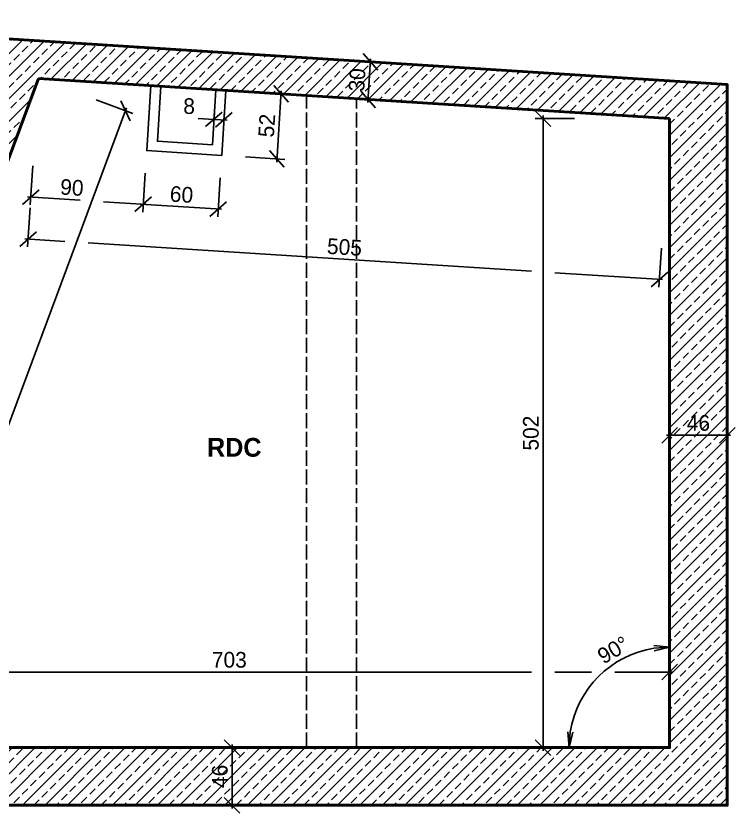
# Model space of a CAD drawing. Header units: centimetres. Extents: x 3005 to 4563, y 876 to 1848.
# Drawn here: x 3989 to 4563, y 971 to 1607 of the extents above; entities that cross this region are included whole.
import ezdxf

# ---------------------------------------------------------------- set-up
doc = ezdxf.new("R2010")
doc.units = ezdxf.units.CM
doc.linetypes.add('ACAD_ISO02W100', pattern=[15, 12, -3])
for name, color, linetype, lineweight in [('01-MURS_cachés - EXITANT', 210, 'ACAD_ISO02W100', 25), ('01-MURS_coupés - EXITANT', 140, 'Continuous', 50), ('08-CLOISONS', 54, 'Continuous', 25), ('85-TEXTE', 7, 'Continuous', 20)]:
    doc.layers.add(name, color=color, linetype=linetype, lineweight=lineweight)
doc.layers.add('01-MURS_hachures - EXITANT', color=7, linetype='Continuous', lineweight=13, true_color=0x7a7a7a)
doc.layers.add('81-COTATIONS', color=7, linetype='Continuous', lineweight=20, true_color=0xe651d2)
doc.styles.add('ELE_CENTURY_GOTHIC', font='GOTHIC.TTF')
doc.styles.add('ELE_CENTURY_GOTHIC GRAS', font='GOTHICB.TTF')
doc.dimstyles.new('ELE_ARC_1-50', dxfattribs={"dimscale": 5, "dimtxt": 2.5, "dimasz": 2.5, "dimexe": 1.25, "dimexo": 0.625, "dimtad": 1, "dimtoh": 1, "dimdec": 1, "dimzin": 9, "dimtxsty": 'ELE_CENTURY_GOTHIC', "dimblk": 'OBLIQUE', "dimcen": 0, "dimdle": 0.5, "dimclrt": 256, "dimadec": 1, "dimazin": 2, "dimtp": 0.01, "dimtm": 0.01, "dimtfac": 0.5, "dimtdec": 1, "dimtofl": 0, "dimtmove": 0, "dimatfit": 3, "dimfxl": 5, "dimfxlon": 1, "dimtfillclr": 2, "dimarcsym": 0})
doc.dimstyles.new('ELE_ARC_1-50$2', dxfattribs={"dimscale": 5, "dimtxt": 2.5, "dimasz": 2.5, "dimexe": 1.25, "dimexo": 0.625, "dimtad": 1, "dimtoh": 1, "dimdec": 1, "dimzin": 9, "dimtxsty": 'ELE_CENTURY_GOTHIC', "dimblk": 'OPEN', "dimcen": 0, "dimdle": 0.5, "dimclrt": 256, "dimadec": 1, "dimazin": 2, "dimtp": 0.01, "dimtm": 0.01, "dimtfac": 0.5, "dimtdec": 1, "dimtofl": 0, "dimtmove": 0, "dimatfit": 3, "dimfxl": 5, "dimfxlon": 1, "dimtfillclr": 2, "dimarcsym": 0})

# ---------------------------------------------------------------- blocks, each defined once
blk = doc.blocks.new('_Oblique')
at = {"color": 0, "linetype": 'ByBlock', "lineweight": -2}
blk.add_line((-0.5, -0.5), (0.5, 0.5), dxfattribs=at)
blk = doc.blocks.new('*D0')
at = {"layer": '81-COTATIONS', "color": 0, "lineweight": -2, "transparency": 16777216}
for p, q in [((3807.85, 1058.16), (3807.85, 1089.41)), ((4510.85, 1058.16), (4510.85, 1089.41)), ((3805.35, 1083.16), (3900.13, 1083.16)), ((3918.88, 1083.16), (4400.46, 1083.16)), ((4419.21, 1083.16), (4448.49, 1083.16)), ((4467.24, 1083.16), (4513.35, 1083.16))]:
    blk.add_line(p, q, dxfattribs=at)
at = {"layer": 'Defpoints', "color": 0, "transparency": 16777216}
for p in [(4510.85, 1083.16), (3807.85, 1022.87), (4510.85, 1022.87)]:
    blk.add_point(p, dxfattribs=at)
at = {"layer": '81-COTATIONS', "color": 0, "lineweight": -2, "transparency": 16777216, "xscale": 12.5, "yscale": 12.5, "zscale": 12.5, "rotation": 180}
blk.add_blockref('_Oblique', (3807.85, 1083.16), dxfattribs=at)
at = {"layer": '81-COTATIONS', "color": 0, "lineweight": -2, "transparency": 16777216, "xscale": 12.5, "yscale": 12.5, "zscale": 12.5}
blk.add_blockref('_Oblique', (4510.85, 1083.16), dxfattribs=at)
at = {"layer": '81-COTATIONS', "transparency": 16777216, "insert": (4159.35, 1092.85), "char_height": 12.5, "attachment_point": 5, "style": 'ELE_CENTURY_GOTHIC'}
blk.add_mtext('703', dxfattribs=at)
blk = doc.blocks.new('*D1')
at = {"layer": '81-COTATIONS', "color": 0, "lineweight": -2, "transparency": 16777216}
for p, q in [((4409.83, 1020.37), (4409.83, 1527.37)), ((4434.83, 1524.87), (4403.58, 1524.87)), ((4434.83, 1022.87), (4403.58, 1022.87))]:
    blk.add_line(p, q, dxfattribs=at)
at = {"layer": 'Defpoints', "color": 0, "transparency": 16777216}
for p in [(4409.83, 1524.87), (4510.85, 1524.87), (4510.85, 1022.87)]:
    blk.add_point(p, dxfattribs=at)
at = {"layer": '81-COTATIONS', "color": 0, "lineweight": -2, "transparency": 16777216, "xscale": 12.5, "yscale": 12.5, "zscale": 12.5}
for p, rotation in [((4409.83, 1524.87), 90), ((4409.83, 1022.87), 270)]:
    blk.add_blockref('_Oblique', p, dxfattribs=dict(at, rotation=rotation))
at = {"layer": '81-COTATIONS', "transparency": 16777216, "insert": (4400.14, 1273.87), "char_height": 12.5, "attachment_point": 5, "rotation": 90, "style": 'ELE_CENTURY_GOTHIC'}
blk.add_mtext('502', dxfattribs=at)
blk = doc.blocks.new('*D2')
at = {"layer": '81-COTATIONS', "color": 0, "lineweight": -2, "transparency": 16777216}
for p, q in [((4000.28, 1453.66), (3998.3, 1422.47)), ((4027.99, 1426.84), (3996.2, 1428.87)), ((4400.48, 1403.1), (4046.7, 1425.65)), ((4504.26, 1421.53), (4502.27, 1390.34)), ((4505.17, 1396.42), (4419.19, 1401.9))]:
    blk.add_line(p, q, dxfattribs=at)
at = {"layer": 'Defpoints', "color": 0, "transparency": 16777216}
for p in [(4006.87, 1556.99), (4510.85, 1524.87), (3998.69, 1428.71)]:
    blk.add_point(p, dxfattribs=at)
at = {"layer": '81-COTATIONS', "color": 0, "lineweight": -2, "transparency": 16777216, "xscale": 12.5, "yscale": 12.5, "zscale": 12.5}
for p, rotation in [((3998.69, 1428.71), 176.3526903037562), ((4502.67, 1396.58), 356.3526903037562)]:
    blk.add_blockref('_Oblique', p, dxfattribs=dict(at, rotation=rotation))
at = {"layer": '81-COTATIONS', "transparency": 16777216, "insert": (4251.3, 1422.31), "char_height": 12.5, "attachment_point": 5, "rotation": 356.35269, "style": 'ELE_CENTURY_GOTHIC'}
blk.add_mtext('505', dxfattribs=at)
blk = doc.blocks.new('*D3')
at = {"layer": '81-COTATIONS', "color": 0, "lineweight": -2, "transparency": 16777216}
for p, q in [((4052.98, 1539.81), (4082.27, 1528.9)), ((4077.28, 1533.42), (3876.52, 994.61)), ((3853.96, 1005.68), (3883.24, 994.77))]:
    blk.add_line(p, q, dxfattribs=at)
at = {"layer": 'Defpoints', "color": 0, "transparency": 16777216}
for p in [(4006.87, 1556.99), (3807.85, 1022.87), (3877.39, 996.95)]:
    blk.add_point(p, dxfattribs=at)
at = {"layer": '81-COTATIONS', "color": 0, "lineweight": -2, "transparency": 16777216, "xscale": 12.5, "yscale": 12.5, "zscale": 12.5}
for p, rotation in [((4076.41, 1531.08), 69.56387672515089), ((3877.39, 996.95), 249.5638767251509)]:
    blk.add_blockref('_Oblique', p, dxfattribs=dict(at, rotation=rotation))
at = {"layer": '81-COTATIONS', "transparency": 16777216, "insert": (3967.82, 1267.4), "char_height": 12.5, "attachment_point": 5, "rotation": 69.56388, "style": 'ELE_CENTURY_GOTHIC'}
blk.add_mtext('570', dxfattribs=at)
blk = doc.blocks.new('_Open')
at = {"color": 0, "linetype": 'ByBlock', "lineweight": -2}
for p, q in [((-1, 0.167), (0, 0)), ((-1, -0.167), (0, 0)), ((0, 0), (-1, 0))]:
    blk.add_line(p, q, dxfattribs=at)
blk = doc.blocks.new('*D5')
at = {"layer": '81-COTATIONS', "color": 0, "lineweight": -2, "transparency": 16777216}
blk.add_arc((4510.85, 1022.87), 80.26, 98.93226, 171.06774, dxfattribs=at)
at = {"layer": 'Defpoints', "color": 0, "transparency": 16777216}
for p in [(4510.85, 1524.87), (4441.34, 1063), (3807.85, 1022.87), (4510.85, 1022.87), (4510.85, 1022.87)]:
    blk.add_point(p, dxfattribs=at)
at = {"layer": '81-COTATIONS', "color": 0, "lineweight": -2, "transparency": 16777216, "xscale": 12.5, "yscale": 12.5, "zscale": 12.5}
for p, rotation in [((4510.85, 1103.13), 4.466130810717324), ((4430.59, 1022.87), 265.5338691892827)]:
    blk.add_blockref('_Open', p, dxfattribs=dict(at, rotation=rotation))
at = {"layer": '81-COTATIONS', "transparency": 16777216, "insert": (4465.87, 1100.77), "char_height": 12.5, "attachment_point": 5, "rotation": 30, "style": 'ELE_CENTURY_GOTHIC'}
blk.add_mtext('90°', dxfattribs=at)
blk = doc.blocks.new('*D11')
at = {"layer": '81-COTATIONS', "color": 0, "lineweight": -2, "transparency": 16777216}
for p, q in [((3854.37, 1490.56), (3895.57, 1601.13)), ((3918.13, 1590.06), (3888.85, 1600.97)), ((3878.67, 1484.17), (3849.39, 1495.08))]:
    blk.add_line(p, q, dxfattribs=at)
at = {"layer": 'Defpoints', "color": 0, "transparency": 16777216}
for p in [(3894.7, 1598.79), (4006.87, 1556.99), (3924.31, 1467.17)]:
    blk.add_point(p, dxfattribs=at)
at = {"layer": '81-COTATIONS', "color": 0, "lineweight": -2, "transparency": 16777216, "xscale": 12.5, "yscale": 12.5, "zscale": 12.5}
for p, rotation in [((3894.7, 1598.79), 69.56387672515095), ((3855.25, 1492.9), 249.563876725151)]:
    blk.add_blockref('_Oblique', p, dxfattribs=dict(at, rotation=rotation))
at = {"layer": '81-COTATIONS', "transparency": 16777216, "insert": (3865.89, 1549.23), "char_height": 12.5, "attachment_point": 5, "rotation": 69.56388, "style": 'ELE_CENTURY_GOTHIC'}
blk.add_mtext('113', dxfattribs=at)
blk = doc.blocks.new('*D12')
at = {"layer": '81-COTATIONS', "color": 0, "lineweight": -2, "transparency": 16777216}
for p, q in [((4002.42, 1487.19), (4000.43, 1456)), ((4092.24, 1481.46), (4090.25, 1450.27)), ((3998.34, 1462.4), (4040.24, 1459.72)), ((4058.96, 1458.53), (4093.14, 1456.35))]:
    blk.add_line(p, q, dxfattribs=at)
at = {"layer": 'Defpoints', "color": 0, "transparency": 16777216}
for p in [(4006.87, 1556.99), (4096.69, 1551.27), (4090.65, 1456.51)]:
    blk.add_point(p, dxfattribs=at)
at = {"layer": '81-COTATIONS', "color": 0, "lineweight": -2, "transparency": 16777216, "xscale": 12.5, "yscale": 12.5, "zscale": 12.5}
for p, rotation in [((4000.83, 1462.24), 176.3526903037561), ((4090.65, 1456.51), 356.3526903037562)]:
    blk.add_blockref('_Oblique', p, dxfattribs=dict(at, rotation=rotation))
at = {"layer": '81-COTATIONS', "transparency": 16777216, "insert": (4033.67, 1469.85), "char_height": 12.5, "attachment_point": 5, "rotation": 356.35269, "style": 'ELE_CENTURY_GOTHIC'}
blk.add_mtext('90', dxfattribs=at)
blk = doc.blocks.new('*D13')
at = {"layer": '81-COTATIONS', "color": 0, "lineweight": -2, "transparency": 16777216}
for p, q in [((4092.24, 1481.46), (4090.25, 1450.27)), ((4152.12, 1477.64), (4150.13, 1446.46)), ((4088.15, 1456.67), (4153.02, 1452.54))]:
    blk.add_line(p, q, dxfattribs=at)
at = {"layer": 'Defpoints', "color": 0, "transparency": 16777216}
for p in [(4096.69, 1551.27), (4153.26, 1495.56), (4150.53, 1452.7)]:
    blk.add_point(p, dxfattribs=at)
at = {"layer": '81-COTATIONS', "color": 0, "lineweight": -2, "transparency": 16777216, "xscale": 12.5, "yscale": 12.5, "zscale": 12.5}
for p, rotation in [((4090.65, 1456.51), 176.3526903037561), ((4150.53, 1452.7), 356.3526903037562)]:
    blk.add_blockref('_Oblique', p, dxfattribs=dict(at, rotation=rotation))
at = {"layer": '81-COTATIONS', "transparency": 16777216, "insert": (4121.2, 1464.27), "char_height": 12.5, "attachment_point": 5, "rotation": 356.35269, "style": 'ELE_CENTURY_GOTHIC'}
blk.add_mtext('60', dxfattribs=at)
blk = doc.blocks.new('*D14')
at = {"layer": '81-COTATIONS', "color": 0, "lineweight": -2, "transparency": 16777216}
for p, q in [((4175.69, 1546.23), (4206.88, 1544.24)), ((4200.8, 1547.14), (4197.17, 1490.25)), ((4172.38, 1494.34), (4203.57, 1492.35))]:
    blk.add_line(p, q, dxfattribs=at)
at = {"layer": 'Defpoints', "color": 0, "transparency": 16777216}
for p in [(4156.57, 1547.45), (4153.26, 1495.56), (4197.33, 1492.75)]:
    blk.add_point(p, dxfattribs=at)
at = {"layer": '81-COTATIONS', "color": 0, "lineweight": -2, "transparency": 16777216, "xscale": 12.5, "yscale": 12.5, "zscale": 12.5}
for p, rotation in [((4200.64, 1544.64), 86.35269030375623), ((4197.33, 1492.75), 266.3526903037563)]:
    blk.add_blockref('_Oblique', p, dxfattribs=dict(at, rotation=rotation))
at = {"layer": '81-COTATIONS', "transparency": 16777216, "insert": (4189.32, 1519.31), "char_height": 12.5, "attachment_point": 5, "rotation": 86.35269, "style": 'ELE_CENTURY_GOTHIC'}
blk.add_mtext('52', dxfattribs=at)
blk = doc.blocks.new('*D15')
at = {"layer": '81-COTATIONS', "color": 0, "lineweight": -2, "transparency": 16777216}
for p, q in [((4147.08, 1524.3), (4147.47, 1530.53)), ((4155.06, 1523.79), (4155.46, 1530.02)), ((4147.08, 1524.3), (4134.6, 1525.09)), ((4157.55, 1523.63), (4147.08, 1524.3))]:
    blk.add_line(p, q, dxfattribs=at)
at = {"layer": 'Defpoints', "color": 0, "transparency": 16777216}
for p in [(4146.93, 1522.01), (4147.08, 1524.3), (4154.91, 1521.5)]:
    blk.add_point(p, dxfattribs=at)
at = {"layer": '81-COTATIONS', "color": 0, "lineweight": -2, "transparency": 16777216, "xscale": 12.5, "yscale": 12.5, "zscale": 12.5}
for p, rotation in [((4147.08, 1524.3), 176.3526903037563), ((4155.06, 1523.79), 356.3526903037563)]:
    blk.add_blockref('_Oblique', p, dxfattribs=dict(at, rotation=rotation))
at = {"layer": '81-COTATIONS', "transparency": 16777216, "insert": (4127.24, 1534.78), "char_height": 12.5, "attachment_point": 5, "style": 'ELE_CENTURY_GOTHIC'}
blk.add_mtext('8', dxfattribs=at)
blk = doc.blocks.new('*D16')
at = {"layer": '81-COTATIONS', "color": 0, "lineweight": -2, "transparency": 16777216}
for p, q in [((4161.52, 1025.37), (4161.52, 974.37)), ((4161.52, 1022.87), (4167.77, 1022.87)), ((4161.52, 976.87), (4167.77, 976.87))]:
    blk.add_line(p, q, dxfattribs=at)
at = {"layer": 'Defpoints', "color": 0, "transparency": 16777216}
for p in [(4159.35, 1022.87), (4159.35, 976.87), (4161.52, 976.87)]:
    blk.add_point(p, dxfattribs=at)
at = {"layer": '81-COTATIONS', "color": 0, "lineweight": -2, "transparency": 16777216, "xscale": 12.5, "yscale": 12.5, "zscale": 12.5}
for p, rotation in [((4161.52, 1022.87), 90), ((4161.52, 976.87), 270)]:
    blk.add_blockref('_Oblique', p, dxfattribs=dict(at, rotation=rotation))
at = {"layer": '81-COTATIONS', "transparency": 16777216, "insert": (4151.83, 999.87), "char_height": 12.5, "attachment_point": 5, "rotation": 90, "style": 'ELE_CENTURY_GOTHIC'}
blk.add_mtext('46', dxfattribs=at)
blk = doc.blocks.new('*D17')
at = {"layer": '81-COTATIONS', "color": 0, "lineweight": -2, "transparency": 16777216}
for p, q in [((4508.35, 1272.2), (4559.35, 1272.2)), ((4510.85, 1272.2), (4510.85, 1265.95)), ((4556.85, 1272.2), (4556.85, 1265.95))]:
    blk.add_line(p, q, dxfattribs=at)
at = {"layer": 'Defpoints', "color": 0, "transparency": 16777216}
for p in [(4510.85, 1273.87), (4556.85, 1273.87), (4556.85, 1272.2)]:
    blk.add_point(p, dxfattribs=at)
at = {"layer": '81-COTATIONS', "color": 0, "lineweight": -2, "transparency": 16777216, "xscale": 12.5, "yscale": 12.5, "zscale": 12.5, "rotation": 180}
blk.add_blockref('_Oblique', (4510.85, 1272.2), dxfattribs=at)
at = {"layer": '81-COTATIONS', "color": 0, "lineweight": -2, "transparency": 16777216, "xscale": 12.5, "yscale": 12.5, "zscale": 12.5}
blk.add_blockref('_Oblique', (4556.85, 1272.2), dxfattribs=at)
at = {"layer": '81-COTATIONS', "transparency": 16777216, "insert": (4533.85, 1281.89), "char_height": 12.5, "attachment_point": 5, "style": 'ELE_CENTURY_GOTHIC'}
blk.add_mtext('46', dxfattribs=at)
blk = doc.blocks.new('*D19')
at = {"layer": '81-COTATIONS', "color": 0, "lineweight": -2, "transparency": 16777216}
for p, q in [((4269.95, 1537.72), (4272.18, 1572.65)), ((4263.89, 1570.67), (4278.26, 1569.75)), ((4261.98, 1540.73), (4276.35, 1539.81))]:
    blk.add_line(p, q, dxfattribs=at)
at = {"layer": 'Defpoints', "color": 0, "transparency": 16777216}
for p in [(4260.77, 1570.87), (4272.02, 1570.15), (4258.86, 1540.93)]:
    blk.add_point(p, dxfattribs=at)
at = {"layer": '81-COTATIONS', "color": 0, "lineweight": -2, "transparency": 16777216, "xscale": 12.5, "yscale": 12.5, "zscale": 12.5}
for p, rotation in [((4272.02, 1570.15), 86.35269030375613), ((4270.11, 1540.21), 266.3526903037561)]:
    blk.add_blockref('_Oblique', p, dxfattribs=dict(at, rotation=rotation))
at = {"layer": '81-COTATIONS', "transparency": 16777216, "insert": (4261.39, 1555.8), "char_height": 12.5, "attachment_point": 5, "rotation": 86.35269, "style": 'ELE_CENTURY_GOTHIC'}
blk.add_mtext('30', dxfattribs=at)

msp = doc.modelspace()

# ---------------------------------------------------------------- hatches: boundary and pattern name
at = {"layer": '01-MURS_hachures - EXITANT'}
h = msp.add_hatch(dxfattribs=at)
h.set_pattern_fill('ANSI33', color=256, scale=2)
h.paths.add_polyline_path([(4556.85, 1552), (3969.86, 1589.41), (3924.31, 1467.17), (3967.42, 1451.1), (4006.87, 1556.99), (4510.85, 1524.87), (4510.85, 1022.87), (3807.85, 1022.87), (3852.54, 1142.81), (3809.44, 1158.87), (3741.62, 976.87), (4556.85, 976.87)])

# ---------------------------------------------------------------- linework, layer by layer
at = {"layer": '01-MURS_cachés - EXITANT'}
for p, q in [((4220.85, 1022.87), (4220.85, 1543.35)), ((4260.85, 1022.87), (4260.85, 1540.8))]:
    msp.add_line(p, q, dxfattribs=at)
at = {"layer": '01-MURS_coupés - EXITANT'}
msp.add_line((4510.85, 1524.87), (4006.87, 1556.99), dxfattribs=at)
for points in [[(3809.44, 1158.87), (3741.62, 976.87), (4556.85, 976.87), (4556.85, 1552), (3969.86, 1589.41), (3924.31, 1467.17)], [(4006.87, 1556.99), (3967.42, 1451.1)], [(3852.54, 1142.81), (3807.85, 1022.87), (4510.85, 1022.87), (4510.85, 1524.87)]]:
    msp.add_lwpolyline(points, dxfattribs=at)
at = {"layer": '08-CLOISONS'}
for points in [[(4156.57, 1547.45), (4153.26, 1495.56), (4093.38, 1499.37), (4096.69, 1551.27)], [(4148.58, 1547.96), (4145.78, 1504.05), (4101.87, 1506.85), (4104.67, 1550.76)]]:
    msp.add_lwpolyline(points, dxfattribs=at)

# ---------------------------------------------------------------- texts
at = {"layer": '85-TEXTE', "style": 'ELE_CENTURY_GOTHIC GRAS'}
msp.add_text('RDC', height=15, dxfattribs=at).set_placement((4141.57, 1255.03))

# ---------------------------------------------------------------- dimensions: what is measured, and where the dimension line sits
at = {"layer": '81-COTATIONS'}
for base, p1, p2, angle, override, picture, middle in [((3894.7, 1598.79), (3924.31, 1467.17), (4006.87, 1556.99), 249.56388, {"dimpost": '\\X', "dimtmove": 1}, '*D11', (3865.89, 1549.23)), ((4150.53, 1452.7), (4096.69, 1551.27), (4153.26, 1495.56), 176.35269, {"dimpost": '\\X', "dimtmove": 1}, '*D13', (4121.2, 1464.27)), ((4409.83, 1524.87), (4510.85, 1022.87), (4510.85, 1524.87), 90, {"dimpost": '\\X'}, '*D1', (4400.14, 1273.87)), ((4161.52, 976.87), (4159.35, 1022.87), (4159.35, 976.87), 90, {"dimpost": '\\X'}, '*D16', (4151.83, 999.87))]:
    dim = msp.add_linear_dim(base=base, p1=p1, p2=p2, angle=angle, dimstyle='ELE_ARC_1-50', override=override, dxfattribs=at)
    dim.commit()
    dim.dimension.update_dxf_attribs({"geometry": picture, "text_midpoint": middle})
for p1, p2, distance, picture, middle in [((4258.86, 1540.93), (4260.77, 1570.87), -11.27, '*D19', (4261.39, 1555.8)), ((4006.87, 1556.99), (3807.85, 1022.87), 74.21, '*D3', (3967.82, 1267.4)), ((4510.85, 1524.87), (4006.87, 1556.99), 128.55, '*D2', (4251.3, 1422.31)), ((4156.57, 1547.45), (4153.26, 1495.56), 44.16, '*D14', (4189.32, 1519.31)), ((4154.91, 1521.5), (4146.93, 1522.01), -2.29, '*D15', (4127.24, 1534.78))]:
    dim = msp.add_aligned_dim(p1=p1, p2=p2, distance=distance, dimstyle='ELE_ARC_1-50', override={"dimpost": '\\X'}, dxfattribs=at)
    dim.commit()
    dim.dimension.update_dxf_attribs({"geometry": picture, "text_midpoint": middle})
dim = msp.add_linear_dim(base=(4090.65, 1456.51), p1=(4006.87, 1556.99), p2=(4096.69, 1551.27), angle=356.35269, dimstyle='ELE_ARC_1-50', override={"dimpost": '\\X'}, dxfattribs=at)
dim.commit()
dim.dimension.update_dxf_attribs({"geometry": '*D12', "text_midpoint": (4033.05, 1460.18), "dimtype": 161})
dim = msp.add_angular_dim_2l(base=(4441.34, 1063), line1=((4510.85, 1022.87), (4510.85, 1524.87)), line2=((3807.85, 1022.87), (4510.85, 1022.87)), dimstyle='ELE_ARC_1-50$2', override={"dimpost": '\\X'}, dxfattribs=at)
dim.commit()
dim.dimension.update_dxf_attribs({"geometry": '*D5', "text_midpoint": (4470.72, 1092.38), "dimtype": 162})
for base, p1, p2, picture, middle in [((4556.85, 1272.2), (4510.85, 1273.87), (4556.85, 1273.87), '*D17', (4533.85, 1281.89)), ((4510.85, 1083.16), (3807.85, 1022.87), (4510.85, 1022.87), '*D0', (4159.35, 1092.85))]:
    dim = msp.add_linear_dim(base=base, p1=p1, p2=p2, dimstyle='ELE_ARC_1-50', override={"dimpost": '\\X'}, dxfattribs=at)
    dim.commit()
    dim.dimension.update_dxf_attribs({"geometry": picture, "text_midpoint": middle})

doc.saveas('drawing.dxf')
